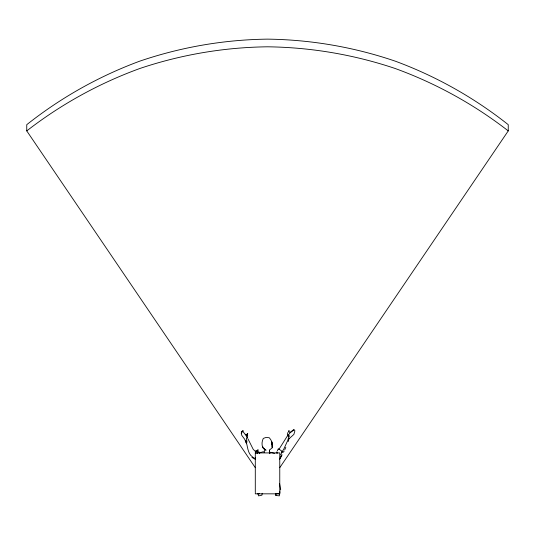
<?xml version="1.0" encoding="UTF-8"?>
<svg xmlns="http://www.w3.org/2000/svg" width="535" height="535" viewBox="0 0 535 535"><rect width="100%" height="100%" fill="white"/><g stroke="black" fill="none" stroke-linecap="round" stroke-linejoin="round"><path stroke-width="0.8" d="M289.221 432.708L289.248 431.859L288.425 432.019L288.793 430.849L289.308 431.063L288.887 430.769M277.351 450.838L278.32 448.698L282.306 451.433L281.604 452.563L283.771 449.139L287.79 440.352L288.826 436.567L288.412 435.029L289.81 433.096L294.21 429.739L294.905 430.835L293.889 434.393L289.529 438.339M262.203 493.31L261.936 495.189L258.572 495.865L257.776 493.377M280.086 491.832L279.344 495.851L275.926 495.477L275.558 493.678M255.83 451.446L255.984 450.577L256.586 450.958L257.99 449.828L257.108 453.647L257.99 449.828M246.996 442.178L246.421 438.506L247.17 438.018L247.732 435.951L247.016 434.654L247.779 433.644L247.264 433.47L247.451 434.794M288.198 441.582L289.208 438.085M241.78 431.645L241.278 433.27L241.8 435.403L244.756 439.355L246.535 443.736L245.725 440.593C247.799 445.795 247.364 453.62 252.52 456.85M255.075 458.642L255.483 457.358M284.794 449.708L285.824 447.267M282.306 451.433L280.5 455.024M280.467 457.906L281.778 455.044L279.511 459.264L282.052 454.783M287.215 436.212L278.869 449.467M276.14 453.165L276.883 451.801L277.337 453.292M279.751 467.67L508.25 130.894L508.25 124.682C474.17 97.664 436.038 76.231 395.251 61.157C354.09 47.113 310.982 39.684 267.5 39.135C224.018 39.684 180.91 47.113 139.749 61.157C98.962 76.231 60.829 97.664 26.75 124.682L26.75 130.894L255.295 467.67M243.024 430.775L241.278 433.27L241.68 431.845L243.024 430.775L242.669 431.143L246.26 435.844L247.17 438.018M282.908 452.523L284.245 450.978M290.378 432.126L293.795 429.572M246.876 435.39L246.26 435.844L247.07 435.008L245.792 434.213M26.75 130.894C61.023 104.312 99.222 83.239 139.996 68.433C181.118 54.637 224.125 47.341 267.5 46.806C310.875 47.341 353.882 54.637 395.004 68.433C435.778 83.239 473.977 104.312 508.25 130.894M258.064 493.792L259.542 493.584M261.949 451.955L263.808 451.848M269.319 452.59L271.479 452.556L274.549 453.386M279.765 493.832L255.295 493.832L255.295 492.481M261.454 452.523L255.188 451.687L255.69 453.245M254.038 457.773L251.931 457.405L255.309 459.344M287.589 435.751L287.489 435.196L288.913 435.824M255.275 451.152L253.302 449.514L248.006 438.921M265.293 449.661L266.055 450.249C261.207 448.484 261.307 442.311 263.294 438.406L266.055 437.429L269.245 437.73C271.8 440.365 273.037 444.338 272.141 447.922L269.553 449.928L269.426 452.356L269.433 450.189L269.841 453.439L269.359 450.985L269.994 452.597M264.083 448.791L263.08 447.962L262.779 446.705M288.412 435.029L289.428 436.192M287.489 435.196L288.171 436.172M279.551 483.413L280.708 489.98M264.497 448.464L264.27 452.53M275.759 493.578L275.819 495.229L275.806 493.738M287.609 432.701L287.676 434.788M279.765 491.839L279.765 452.911L255.295 452.911L255.295 491.839M279.644 492.16L279.611 493.731L276.588 493.598L279.611 493.731L279.644 492.16M258.271 452.195L256.706 451.132L259.776 453.346L258.271 452.195M272.054 444.759L271.813 441.856L272.215 447.387L272.054 444.759"/></g></svg>
